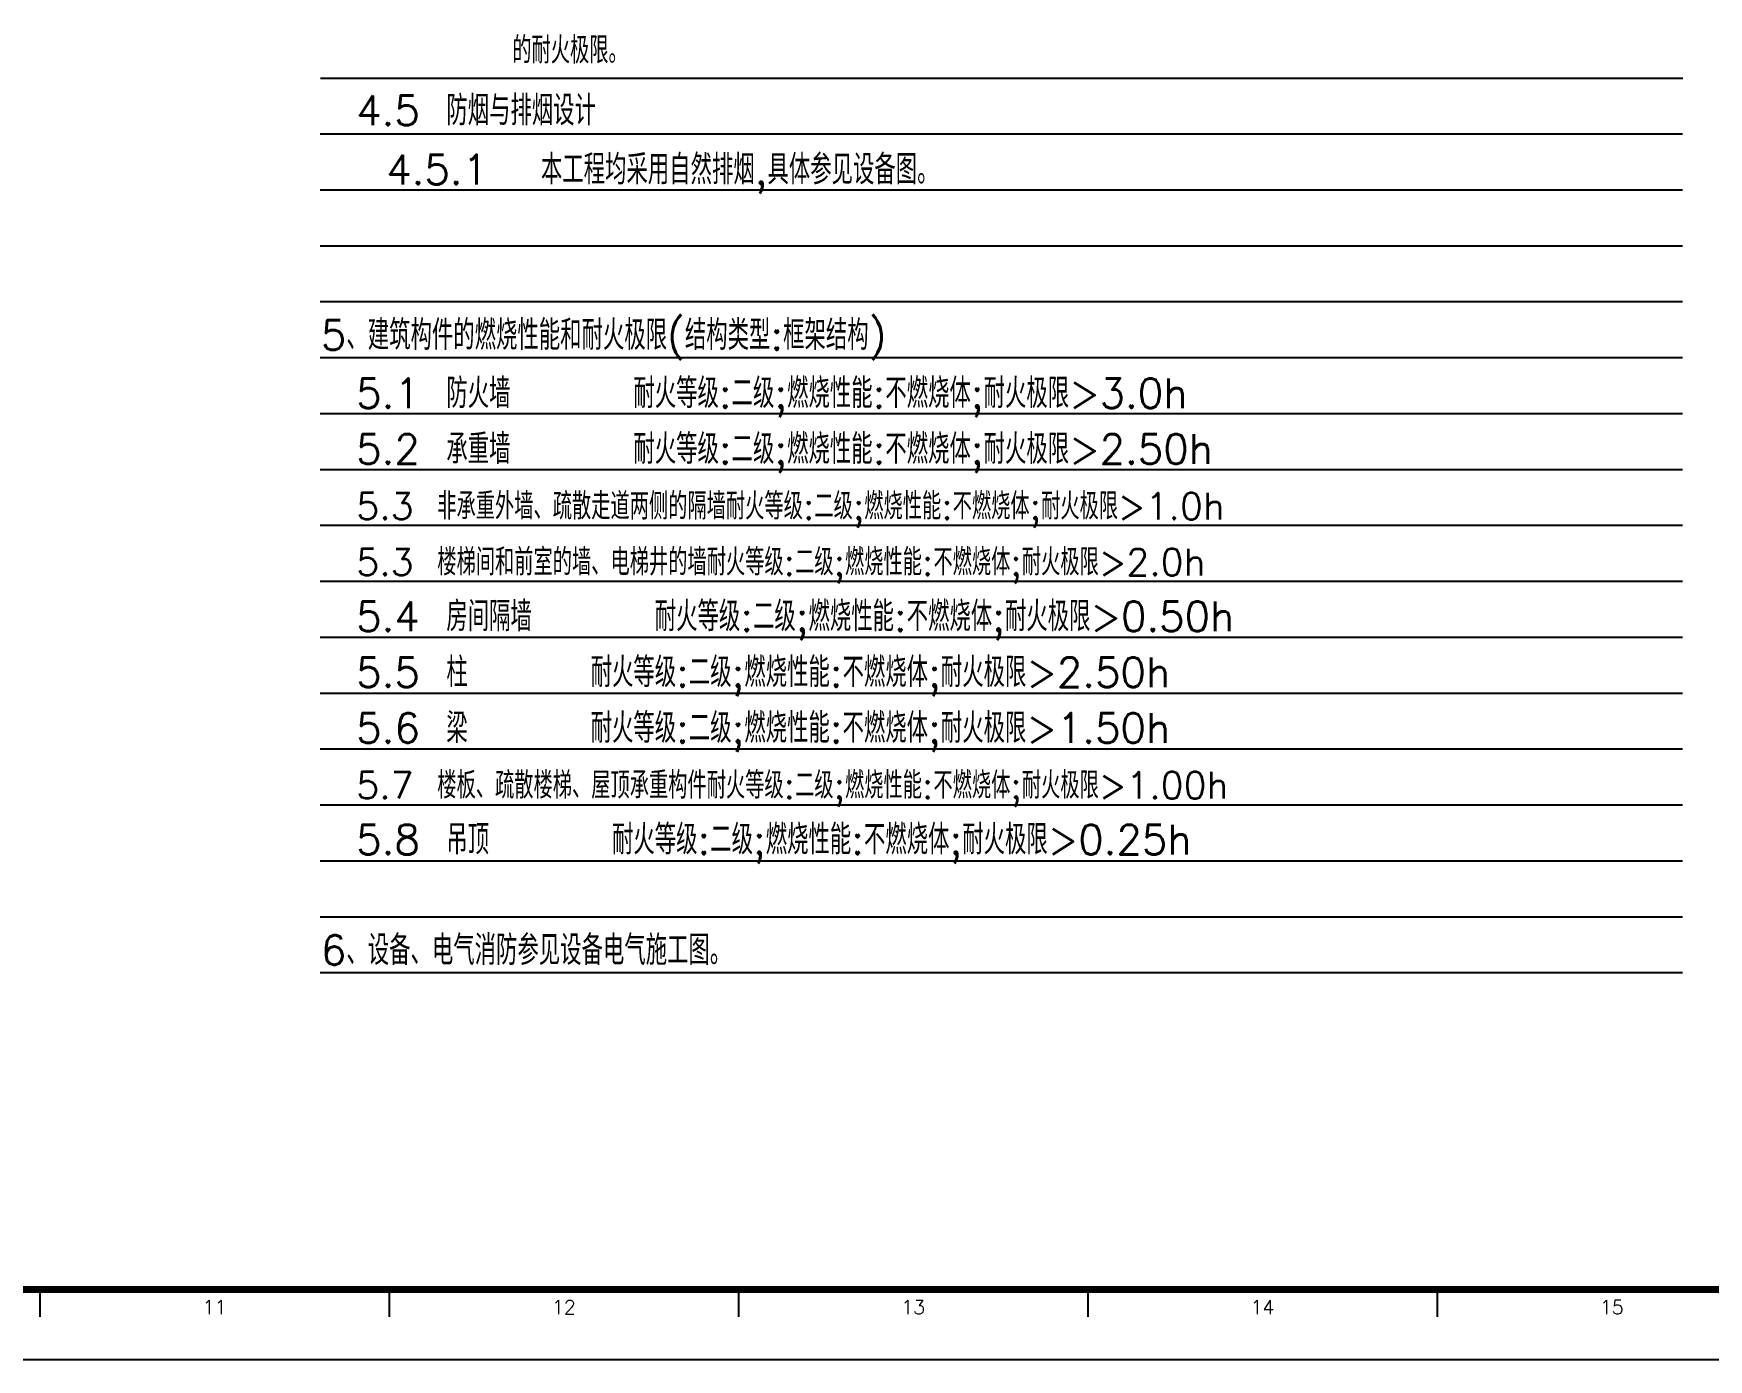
# Model space of a CAD drawing. Header units: inches. Extents: x 0 to 508000, y 0 to 738838.
# Drawn here: x 52409 to 76385, y 222738 to 241709 of the extents above; entities that cross this region are included whole.
import ezdxf
from ezdxf.enums import TextEntityAlignment as Align
from ezdxf.lldxf.tags import DXFTag

# ---------------------------------------------------------------- set-up
doc = ezdxf.new("R2010")
doc.units = ezdxf.units.IN
doc.header["$LTSCALE"] = 1000
doc.header["$MEASUREMENT"] = 0
doc.layers.get('0').update_dxf_attribs({"true_color": 0xffffff})
for name, color, linetype, true_color in [('TK', 7, 'Continuous', 0xffffff), ('ZG-图框层', 4, 'Continuous', 0x00ffff), ('打底线', 7, 'Continuous', 0xffffff)]:
    doc.layers.add(name, color=color, linetype=linetype, true_color=true_color)
doc.styles.add('ISOCP', font='txt.shx', dxfattribs={"height": 0.2, "bigfont": 'gbcbig.shx'})
doc.styles.add('TXTSTY_ANONYMOUS', font='txt.shx', dxfattribs={"height": 0.2, "bigfont": 'gbcbig.shx'})
tags = doc.linetypes.add('DOT2', pattern=[0.125, 0, -0.125]).pattern_tags.tags
tags[6:7] = [DXFTag(74, 4), DXFTag(75, 0), DXFTag(340, '0'), DXFTag(46, 0.0), DXFTag(50, 0.0), DXFTag(44, 0.0), DXFTag(45, 0.0)]
tags[4:5] = [DXFTag(74, 4), DXFTag(75, 0), DXFTag(340, '0'), DXFTag(46, 0.0), DXFTag(50, 0.0), DXFTag(44, 0.0), DXFTag(45, 0.0)]

msp = doc.modelspace()

# ---------------------------------------------------------------- linework, layer by layer
at = {"layer": 'TK', "lineweight": -3}
for p, q in [((52500, 223738), (52500, 223347)), ((57500, 223738), (57500, 223347)), ((62500, 223738), (62500, 223347)), ((67500, 223738), (67500, 223347)), ((72500, 223738), (72500, 223347))]:
    msp.add_line(p, q, dxfattribs=at)
at = {"layer": 'ZG-图框层', "lineweight": -3}
msp.add_lwpolyline([(0, 222738), (89100, 222738), (89100, 264738), (0, 264738)], close=True, dxfattribs=at)
at = {"layer": 'ZG-图框层', "lineweight": -3, "const_width": 100}
msp.add_lwpolyline([(2500, 223738), (88100, 223738), (88100, 263738), (2500, 263738)], close=True, dxfattribs=at)
at = {"layer": '打底线', "color": 252, "linetype": 'DOT2', "lineweight": -3, "ltscale": 2, "true_color": 0x848484}
for p, q in [((56519, 241073), (76018, 241073)), ((56514, 240273), (76013, 240273)), ((56514, 239473), (76013, 239473)), ((56514, 238673), (76013, 238673)), ((56514, 237873), (76013, 237873)), ((56514, 237073), (76013, 237073)), ((56514, 236273), (76013, 236273)), ((56514, 235473), (76013, 235473)), ((56514, 234673), (76013, 234673)), ((56514, 233873), (76013, 233873)), ((56514, 233073), (76013, 233073)), ((56514, 232273), (76013, 232273)), ((56514, 231473), (76013, 231473)), ((56514, 230673), (76013, 230673)), ((56514, 229873), (76013, 229873)), ((56514, 229073), (76013, 229073)), ((56514, 228273), (76013, 228273))]:
    msp.add_line(p, q, dxfattribs=at)

# ---------------------------------------------------------------- texts
at = {"style": 'TXTSTY_ANONYMOUS'}
for s, height, p in [('的耐火极限。', 382.5, (59263, 241280)), ('4.5 防烟与排烟设计', 425, (57029, 240397)), ('4.5.1  本工程均采用自然排烟,具体参见设备图。', 425, (57458, 239551)), ('5、建筑构件的燃烧性能和耐火极限(结构类型:框架结构)', 425, (56524, 237183)), ('5.1 防火墙    耐火等级:二级;燃烧性能:不燃烧体;耐火极限>3.0h', 425, (57029, 236351)), ('5.2 承重墙    耐火等级:二级;燃烧性能:不燃烧体;耐火极限>2.50h', 425, (57029, 235552)), ('5.3 非承重外墙、疏散走道两侧的隔墙耐火等级:二级;燃烧性能:不燃烧体;耐火极限>1.0h', 382.5, (57029, 234756)), ('5.3 楼梯间和前室的墙、电梯井的墙耐火等级:二级;燃烧性能:不燃烧体;耐火极限>2.0h', 382.5, (57029, 233956)), ('5.4 房间隔墙    耐火等级:二级;燃烧性能:不燃烧体;耐火极限>0.50h', 425, (57029, 233158)), ('5.5 柱    耐火等级:二级;燃烧性能:不燃烧体;耐火极限>2.50h', 425, (57029, 232359)), ('5.6 梁    耐火等级:二级;燃烧性能:不燃烧体;耐火极限>1.50h', 425, (57029, 231561)), ('5.7 楼板、疏散楼梯、屋顶承重构件耐火等级:二级;燃烧性能:不燃烧体;耐火极限>1.00h', 382.5, (57029, 230763)), ('5.8 吊顶    耐火等级:二级;燃烧性能:不燃烧体;耐火极限>0.25h', 425, (57029, 229965)), ('6、设备、电气消防参见设备电气施工图。', 425, (56524, 228383))]:
    msp.add_text(s, height=height, dxfattribs=at).set_placement(p)
at = {"layer": 'TK', "style": 'ISOCP'}
for s, p in [('11', (55000, 223488)), ('12', (60000, 223488)), ('13', (65000, 223488)), ('14', (70000, 223488)), ('15', (75000, 223488))]:
    msp.add_text(s, height=200, dxfattribs=at).set_placement(p, align=Align.MIDDLE_CENTER)

doc.saveas('drawing.dxf')
